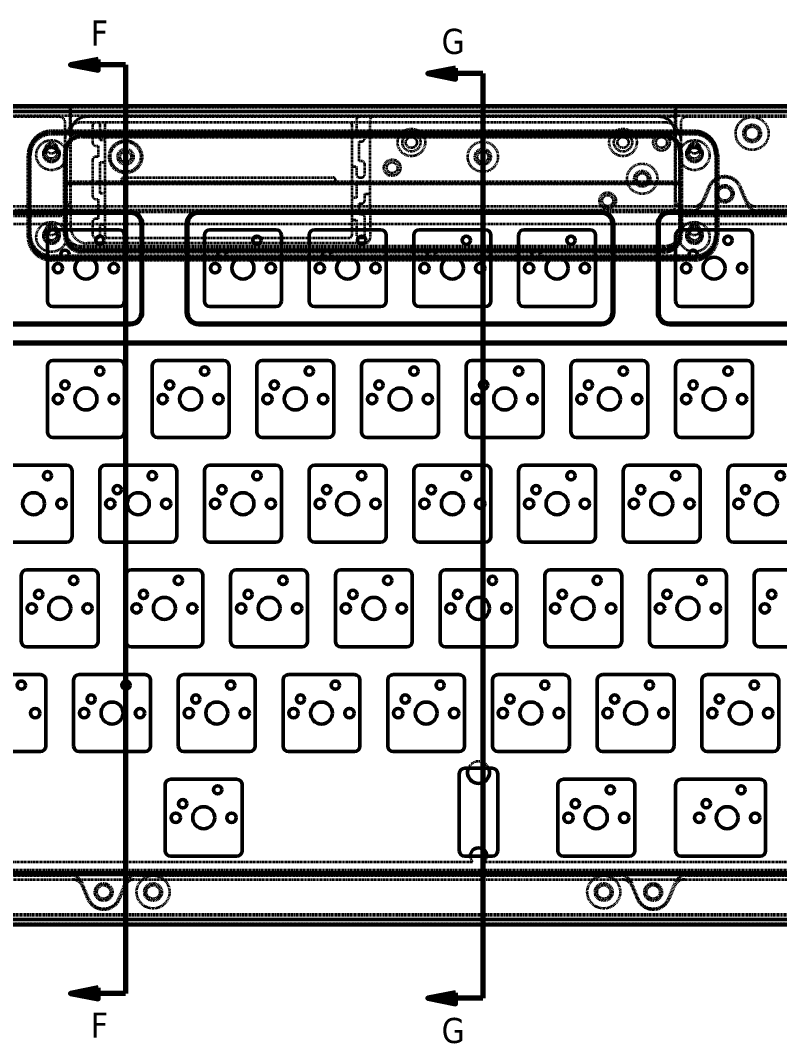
# Model space of a CAD drawing. Header units: millimetres. Extents: x -18 to 861, y -85 to 544.
# Drawn here: x 154 to 292.1, y 43.6 to 229.8 of the extents above; entities that cross this region are included whole.
import ezdxf

# ---------------------------------------------------------------- set-up
doc = ezdxf.new("R2010")
doc.units = ezdxf.units.MM
doc.linetypes.add('DASHED', pattern=[0.2067, 0.1654, -0.0413])
for name, color, linetype, lineweight in [('Hidden (ANSI)', 7, 'DASHED', 35), ('Section Line (ANSI)', 7, 'Continuous', 70), ('Visible (ANSI)', 7, 'Continuous', 50)]:
    doc.layers.add(name, color=color, linetype=linetype, lineweight=lineweight)
doc.styles.add('Label Text (ANSI)', font='tahoma.ttf')

# ---------------------------------------------------------------- blocks, each defined once
blk = doc.blocks.new('2dTransSection1')
at = {"layer": 'Section Line (ANSI)', "linetype": 'Continuous'}
for p, q in [((168.12, 222.71), (163.12, 221.71)), ((168.12, 221.71), (163.12, 221.71)), ((163.12, 221.71), (168.12, 220.71)), ((168.12, 220.71), (168.12, 222.71)), ((173.12, 221.71), (168.12, 221.71)), ((173.12, 221.71), (173.12, 52.72)), ((173.12, 221.71), (173.12, 211.47)), ((173.12, 62.97), (173.12, 52.72)), ((168.12, 53.72), (163.12, 52.72)), ((168.12, 52.72), (163.12, 52.72)), ((163.12, 52.72), (168.12, 51.72)), ((168.12, 51.72), (168.12, 53.72)), ((173.12, 52.72), (168.12, 52.72))]:
    blk.add_line(p, q, dxfattribs=at)
at = {"layer": 'Section Line (ANSI)', "linetype": 'Continuous', "flags": 128}
for points in [[(168.12, 222.71), (163.12, 221.71), (168.12, 220.71), (168.12, 222.71)], [(168.12, 53.72), (163.12, 52.72), (168.12, 51.72), (168.12, 53.72)]]:
    blk.add_lwpolyline(points, dxfattribs=at)
at = {"layer": 'Section Line (ANSI)'}
for points in [[(168.12, 222.71), (163.12, 221.71), (168.12, 220.71), (168.12, 222.71)], [(168.12, 53.72), (163.12, 52.72), (168.12, 51.72), (168.12, 53.72)]]:
    blk.add_solid(points, dxfattribs=at)
at = {"layer": 'Section Line (ANSI)', "char_height": 4.57, "attachment_point": 7, "style": 'Label Text (ANSI)'}
for insert in [(166.8, 225.21), (166.8, 44.65)]:
    blk.add_mtext('F', dxfattribs=dict(at, insert=insert))
blk = doc.blocks.new('2dTransSection2')
at = {"layer": 'Section Line (ANSI)', "linetype": 'Continuous'}
for p, q in [((233.12, 221.11), (228.12, 220.11)), ((233.12, 220.11), (228.12, 220.11)), ((228.12, 220.11), (233.12, 219.11)), ((233.12, 219.11), (233.12, 221.11)), ((238.12, 220.11), (233.12, 220.11)), ((238.12, 220.11), (238.12, 51.84)), ((238.12, 220.11), (238.12, 209.94)), ((238.12, 62), (238.12, 51.84)), ((233.12, 52.84), (228.12, 51.84)), ((233.12, 50.84), (233.12, 52.84)), ((233.12, 51.84), (228.12, 51.84)), ((228.12, 51.84), (233.12, 50.84)), ((238.12, 51.84), (233.12, 51.84))]:
    blk.add_line(p, q, dxfattribs=at)
at = {"layer": 'Section Line (ANSI)', "linetype": 'Continuous', "flags": 128}
for points in [[(233.12, 221.11), (228.12, 220.11), (233.12, 219.11), (233.12, 221.11)], [(233.12, 52.84), (228.12, 51.84), (233.12, 50.84), (233.12, 52.84)]]:
    blk.add_lwpolyline(points, dxfattribs=at)
at = {"layer": 'Section Line (ANSI)'}
for points in [[(233.12, 221.11), (228.12, 220.11), (233.12, 219.11), (233.12, 221.11)], [(233.12, 52.84), (228.12, 51.84), (233.12, 50.84), (233.12, 52.84)]]:
    blk.add_solid(points, dxfattribs=at)
at = {"layer": 'Section Line (ANSI)', "char_height": 4.57, "attachment_point": 7, "style": 'Label Text (ANSI)'}
for insert in [(230.62, 223.61), (230.62, 43.6)]:
    blk.add_mtext('G', dxfattribs=dict(at, insert=insert))

msp = doc.modelspace()

# ---------------------------------------------------------------- linework, layer by layer
at = {"layer": 'Hidden (ANSI)'}
for p, q in [((163.019, 214.031), (163.019, 214.231)), ((163.119, 214.231), (163.119, 214.031)), ((273.119, 214.031), (273.119, 214.231)), ((273.219, 214.231), (273.219, 214.031)), ((372.681, 214.033), (59.119, 214.033)), ((372.681, 214.031), (59.119, 214.031)), ((59.119, 214.031), (163.019, 214.031)), ((372.681, 212.431), (59.119, 212.431)), ((163.019, 210.374), (163.019, 214.031)), ((163.119, 214.031), (273.119, 214.031)), ((163.119, 214.031), (163.119, 209.231)), ((270.119, 212.331), (166.119, 212.331)), ((273.119, 209.231), (273.119, 214.031)), ((273.219, 214.031), (273.219, 210.374)), ((273.219, 214.031), (372.681, 214.031)), ((161.119, 212.231), (59.119, 212.231)), ((162.119, 195.231), (162.119, 211.231)), ((167.619, 211.231), (165.119, 211.231)), ((270.119, 212.231), (166.119, 212.231)), ((167.119, 210.731), (167.119, 207.481)), ((168.019, 211.231), (167.619, 211.231)), ((169.819, 211.231), (168.019, 211.231)), ((168.519, 207.981), (168.519, 210.731)), ((169.319, 210.731), (169.319, 190.731)), ((213.819, 211.231), (169.819, 211.231)), ((271.119, 211.231), (213.819, 211.231)), ((214.319, 190.731), (214.319, 210.731)), ((215.119, 211.731), (215.119, 208.781)), ((217.619, 194.981), (217.619, 211.731)), ((273.119, 212.231), (270.119, 212.231)), ((274.119, 211.231), (274.119, 195.231)), ((372.681, 212.231), (275.119, 212.231)), ((276.619, 209.709), (159.619, 209.709)), ((276.619, 209.586), (159.619, 209.586)), ((159.619, 209.542), (276.619, 209.542)), ((159.619, 209.411), (276.619, 209.411)), ((276.619, 209.368), (159.619, 209.368)), ((159.619, 209.269), (276.619, 209.269)), ((276.619, 209.046), (159.619, 209.046)), ((163.019, 209.231), (163.019, 196.931)), ((163.119, 209.231), (163.119, 195.981)), ((165.119, 209.094), (271.119, 209.094)), ((271.119, 208.918), (165.119, 208.918)), ((165.119, 208.816), (271.119, 208.816)), ((165.119, 208.744), (271.119, 208.744)), ((271.119, 208.642), (165.119, 208.642)), ((215.119, 208.781), (214.319, 208.781)), ((216.619, 208.981), (217.619, 208.981)), ((216.619, 208.281), (216.619, 208.981)), ((273.119, 195.981), (273.119, 209.231)), ((273.219, 196.931), (273.219, 209.231)), ((165.119, 208.518), (271.119, 208.518)), ((167.619, 206.981), (168.119, 206.981)), ((168.119, 206.981), (168.119, 204.981)), ((169.319, 207.981), (168.519, 207.981)), ((215.619, 207.781), (216.119, 207.781)), ((215.619, 204.181), (215.619, 207.781)), ((155.319, 190.386), (155.319, 205.274)), ((155.519, 205.64), (155.519, 190.752)), ((155.619, 205.615), (155.619, 190.727)), ((155.819, 190.752), (155.819, 205.64)), ((158.169, 205.64), (158.169, 205.433)), ((158.612, 206.566), (158.612, 205.64)), ((160.625, 206.566), (160.625, 205.64)), ((161.069, 205.64), (161.069, 205.433)), ((161.919, 190.752), (161.919, 205.64)), ((162.219, 206.04), (162.219, 200.184)), ((162.419, 200.406), (162.419, 206.064)), ((168.119, 204.981), (167.619, 204.981)), ((273.819, 206.064), (273.819, 200.406)), ((274.019, 200.184), (274.019, 206.04)), ((274.319, 205.64), (274.319, 190.752)), ((275.169, 205.64), (275.169, 205.433)), ((275.612, 206.566), (275.612, 205.64)), ((277.625, 206.566), (277.625, 205.64)), ((278.069, 205.64), (278.069, 205.433)), ((280.419, 205.64), (280.419, 190.752)), ((280.619, 190.727), (280.619, 205.615)), ((280.719, 190.752), (280.719, 205.64)), ((280.919, 205.274), (280.919, 190.386)), ((167.119, 204.481), (167.119, 197.781)), ((168.519, 203.981), (169.319, 203.981)), ((168.519, 198.281), (168.519, 203.981)), ((214.319, 203.181), (215.119, 203.181)), ((215.119, 203.181), (215.119, 201.731)), ((216.119, 204.181), (215.619, 204.181)), ((216.619, 201.731), (216.619, 203.681)), ((172.819, 201.231), (210.819, 201.231)), ((215.619, 201.231), (216.119, 201.231)), ((162.419, 200.406), (162.219, 200.184)), ((162.219, 200.028), (162.219, 200.184)), ((162.219, 200.184), (274.019, 200.184)), ((162.419, 200.052), (162.219, 200.028)), ((162.219, 200.028), (162.219, 190.995)), ((273.819, 200.406), (162.419, 200.406)), ((162.419, 191.02), (162.419, 200.052)), ((162.419, 200.052), (273.819, 200.052)), ((210.819, 200.231), (172.819, 200.231)), ((215.119, 199.731), (215.119, 197.481)), ((217.619, 200.231), (215.619, 200.231)), ((273.819, 200.406), (274.019, 200.184)), ((274.019, 200.028), (273.819, 200.052)), ((273.819, 200.052), (273.819, 191.02)), ((274.019, 200.184), (274.019, 200.028)), ((274.019, 190.995), (274.019, 200.028)), ((279.347, 199.379), (278.14, 196.466)), ((279.162, 199.456), (278.214, 197.166)), ((286.097, 196.466), (284.89, 199.379)), ((286.024, 197.166), (285.075, 199.456)), ((169.319, 198.281), (168.519, 198.281)), ((215.119, 197.481), (214.319, 197.481)), ((216.619, 198.231), (217.619, 198.231)), ((216.619, 196.981), (216.619, 198.231)), ((370.381, 195.931), (61.419, 195.931)), ((163.119, 195.981), (163.119, 192.231)), ((167.619, 197.281), (168.119, 197.281)), ((168.119, 197.281), (168.119, 193.681)), ((215.619, 196.481), (216.119, 196.481)), ((215.619, 194.481), (215.619, 196.481)), ((64.119, 194.231), (161.119, 194.231)), ((276.293, 195.231), (152.945, 195.231)), ((162.119, 191.731), (162.119, 195.231)), ((164.119, 194.981), (272.119, 194.981)), ((168.119, 193.681), (167.619, 193.681)), ((216.119, 194.481), (215.619, 194.481)), ((216.619, 190.731), (216.619, 193.981)), ((217.619, 194.981), (217.619, 190.231)), ((274.119, 195.231), (274.119, 191.731)), ((275.119, 194.231), (367.681, 194.231)), ((356.855, 195.231), (287.945, 195.231)), ((367.181, 192.731), (64.619, 192.731)), ((167.119, 193.181), (167.119, 190.731)), ((168.519, 190.731), (168.519, 192.681)), ((168.519, 192.681), (169.319, 192.681)), ((214.319, 193.481), (215.119, 193.481)), ((215.119, 193.481), (215.119, 190.731)), ((155.519, 190.41), (155.519, 190.752)), ((155.619, 190.727), (155.619, 190.41)), ((155.819, 190.752), (155.819, 190.386)), ((158.169, 190.752), (158.169, 190.544)), ((158.612, 191.678), (158.612, 190.752)), ((160.625, 191.678), (160.625, 190.752)), ((161.069, 190.752), (161.069, 190.544)), ((162.119, 190.776), (162.119, 191.731)), ((162.219, 190.752), (162.219, 190.995)), ((167.619, 190.231), (168.019, 190.231)), ((169.819, 190.231), (213.819, 190.231)), ((215.619, 190.231), (216.119, 190.231)), ((274.019, 190.752), (274.019, 190.995)), ((274.119, 190.776), (274.119, 191.731)), ((275.169, 190.752), (275.169, 190.544)), ((275.612, 191.678), (275.612, 190.752)), ((277.625, 191.678), (277.625, 190.752)), ((278.069, 190.752), (278.069, 190.544)), ((280.419, 190.386), (280.419, 190.752)), ((280.619, 190.41), (280.619, 190.727)), ((280.719, 190.41), (280.719, 190.752)), ((271.119, 188.731), (165.119, 188.731)), ((271.119, 188.34), (165.119, 188.34)), ((165.119, 188.117), (271.119, 188.117)), ((167.929, 189.231), (166.119, 189.231)), ((196.504, 189.231), (168.938, 189.231)), ((215.554, 189.231), (197.513, 189.231)), ((216.619, 189.231), (216.563, 189.231)), ((276.619, 186.98), (159.619, 186.98)), ((159.619, 186.757), (276.619, 186.757)), ((159.619, 186.682), (276.619, 186.682)), ((159.619, 186.614), (276.619, 186.614)), ((276.619, 186.44), (159.619, 186.44)), ((159.619, 186.341), (276.619, 186.341)), ((271.119, 187.873), (165.119, 187.873)), ((165.119, 187.798), (271.119, 187.798)), ((271.119, 187.575), (165.119, 187.575)), ((276.619, 186.118), (159.619, 186.118)), ((138.4, 76.669), (236.25, 76.669)), ((238.412, 76.669), (367.181, 76.669)), ((367.681, 75.169), (64.119, 75.169)), ((61.419, 73.469), (370.381, 73.469)), ((74.945, 74.169), (163.293, 74.169)), ((165.14, 72.934), (166.347, 70.021)), ((171.89, 70.021), (173.097, 72.934)), ((174.945, 74.169), (263.293, 74.169)), ((265.14, 72.934), (266.347, 70.021)), ((271.89, 70.021), (273.097, 72.934)), ((274.945, 74.169), (356.855, 74.169)), ((165.214, 72.234), (166.162, 69.944)), ((172.075, 69.944), (173.024, 72.234)), ((265.214, 72.234), (266.162, 69.944)), ((272.075, 69.944), (273.024, 72.234)), ((59.119, 67.169), (372.681, 67.169)), ((59.119, 66.969), (372.681, 66.969)), ((59.119, 65.369), (372.681, 65.369)), ((372.681, 65.369), (59.119, 65.369)), ((59.119, 65.367), (372.681, 65.367))]:
    msp.add_line(p, q, dxfattribs=at)
for centre, radius in [((287.119, 209.231), 3), ((287.119, 209.231), 1.6), ((287.119, 209.231), 1.23), ((225.119, 207.581), 2.5), ((225.119, 207.581), 1.65), ((225.119, 207.581), 1.006), ((263.619, 207.581), 2.5), ((263.619, 207.581), 1.65), ((263.619, 207.581), 1.006), ((270.619, 207.581), 1.5), ((270.619, 207.581), 1), ((173.119, 204.981), 3), ((173.119, 204.981), 2.75), ((238.119, 204.981), 2.75), ((173.119, 204.981), 1.45), ((173.119, 204.981), 1.006), ((238.119, 204.981), 1.45), ((238.119, 204.981), 1.006), ((221.619, 202.981), 1.5), ((221.619, 202.981), 1), ((267.119, 200.981), 2.75), ((267.119, 200.981), 1.45), ((267.119, 200.981), 1.006), ((282.119, 198.231), 1.6), ((282.119, 198.231), 1.23), ((260.819, 196.981), 1.5), ((260.819, 196.981), 1), ((169.119, 71.169), 1.6), ((178.119, 71.169), 3), ((178.119, 71.169), 1.6), ((260.119, 71.169), 3), ((260.119, 71.169), 1.6), ((269.119, 71.169), 1.6), ((169.119, 71.169), 1.23), ((178.119, 71.169), 1.23), ((260.119, 71.169), 1.23), ((269.119, 71.169), 1.23)]:
    msp.add_circle(centre, radius, dxfattribs=at)
for centre, radius, start, end in [((166.119, 209.231), 3.1, 90, 180), ((270.119, 209.231), 3.1, 0, 90), ((161.119, 211.231), 1, 0, 90), ((165.119, 208.231), 3, 90, 134.427), ((166.119, 209.231), 3, 90, 180), ((167.619, 210.731), 0.5, 90, 180), ((168.019, 210.731), 0.5, 0, 90), ((169.819, 210.731), 0.5, 90, 180), ((213.819, 210.731), 0.5, 0, 90), ((215.619, 211.731), 0.5, 90, 180), ((218.119, 211.731), 0.5, 90, 180), ((270.119, 209.231), 3, 0, 90), ((271.119, 208.231), 3, 45.573, 90), ((275.119, 211.231), 1, 90, 180), ((165.119, 208.231), 3, 134.427, 180), ((271.119, 208.231), 3, 0, 45.573), ((167.619, 207.481), 0.5, 180, 270), ((216.119, 208.281), 0.5, 270, 0), ((167.619, 204.481), 0.5, 90, 180), ((216.119, 203.681), 0.5, 0, 90), ((172.819, 200.731), 0.5, 90, 270), ((210.819, 200.731), 0.5, 270, 90), ((215.619, 201.731), 0.5, 180, 270), ((216.119, 201.731), 0.5, 270, 0), ((282.119, 198.231), 3.2, 22.5, 157.5), ((282.119, 198.231), 3, 22.5, 157.5), ((215.619, 199.731), 0.5, 90, 180), ((167.619, 197.781), 0.5, 180, 270), ((162.019, 196.931), 1, 270, 0), ((164.119, 195.981), 1, 180, 270), ((216.119, 196.981), 0.5, 270, 0), ((272.119, 195.981), 1, 270, 0), ((274.219, 196.931), 1, 180, 270), ((276.293, 197.231), 2, 270, 337.5), ((276.366, 197.931), 2, 270, 337.5), ((287.872, 197.931), 2, 202.5, 270), ((287.945, 197.231), 2, 202.5, 270), ((161.119, 195.231), 1, 270, 0), ((167.619, 193.181), 0.5, 90, 180), ((216.119, 193.981), 0.5, 0, 90), ((275.119, 195.231), 1, 180, 270), ((166.119, 192.231), 3, 180, 270), ((165.119, 191.731), 3, 180, 270), ((167.619, 190.731), 0.5, 180, 270), ((168.019, 190.731), 0.5, 270, 0), ((169.819, 190.731), 0.5, 180, 270), ((213.819, 190.731), 0.5, 270, 0), ((215.619, 190.731), 0.5, 180, 270), ((216.119, 190.731), 0.5, 270, 0), ((216.619, 190.231), 1, 270, 0), ((271.119, 191.731), 3, 270, 0), ((237.331, 92.949), 2, 21.86988, 158.13012), ((237.331, 77.709), 1.5, 180.57297, 223.89455), ((237.331, 77.709), 1.5, 316.10545, 359.42703), ((163.293, 72.169), 2, 22.5, 90), ((163.366, 71.469), 2, 22.5, 90), ((174.872, 71.469), 2, 90, 157.5), ((174.945, 72.169), 2, 90, 157.5), ((263.293, 72.169), 2, 22.5, 90), ((263.366, 71.469), 2, 22.5, 90), ((274.872, 71.469), 2, 90, 157.5), ((274.945, 72.169), 2, 90, 157.5), ((169.119, 71.169), 3.2, 202.5, 337.5), ((169.119, 71.169), 3, 202.5, 337.5), ((269.119, 71.169), 3.2, 202.5, 337.5), ((269.119, 71.169), 3, 202.5, 337.5)]:
    msp.add_arc(centre, radius, start, end, dxfattribs=at)
for centre, major_axis, start_param, end_param in [((159.619, 205.274), (-4.3, 0), 4.712389, 6.2831853), ((159.619, 205.64), (-4.1, 0), 4.712389, 6.2831853), ((159.619, 205.299), (-4.1, 0), 4.712389, 6.2831853), ((159.619, 205.615), (-4, 0), 4.712389, 6.2831853), ((159.619, 205.299), (-4, 0), 4.712389, 6.2831853), ((159.619, 205.64), (-3.8, 0), 4.712389, 6.2831853), ((159.619, 205.274), (-3.8, 0), 4.712389, 6.2831853), ((165.119, 205.64), (-3.2, 0), 4.712389, 6.2831853), ((165.119, 206.071), (0, 3.023), 0, 1.5707963), ((165.119, 205.664), (-3, 0), 4.712389, 6.2831853), ((165.119, 206.04), (-2.9, 0), 4.712389, 6.2831853), ((165.119, 206.064), (-2.7, 0), 4.712389, 6.2831853), ((271.119, 206.071), (0, -3.023), 1.5707963, 3.1415927), ((271.119, 206.04), (2.9, 0), 0, 1.5707963), ((271.119, 205.64), (3.2, 0), 0, 1.5707963), ((271.119, 206.064), (2.7, 0), 0, 1.5707963), ((271.119, 205.664), (3, 0), 0, 1.5707963), ((276.619, 205.64), (4.1, 0), 0, 1.5707963), ((276.619, 205.615), (4, 0), 0, 1.5707963), ((276.619, 205.274), (4.3, 0), 0, 1.5707963), ((276.619, 205.64), (3.8, 0), 0, 1.5707963), ((276.619, 205.299), (4.1, 0), 0, 1.5707963), ((276.619, 205.299), (4, 0), 0, 1.5707963), ((276.619, 205.274), (3.8, 0), 0, 1.5707963), ((165.119, 205.64), (-2.9, 0), 4.712389, 6.2831853), ((271.119, 205.64), (2.9, 0), 0, 1.5707963), ((159.619, 190.386), (-4.3, 0), 0, 1.5707963), ((159.619, 190.752), (-4.1, 0), 0, 1.5707963), ((159.619, 190.41), (-4.1, 0), 0, 1.5707963), ((159.619, 190.727), (-4, 0), 0, 1.5707963), ((159.619, 190.41), (-4, 0), 0, 1.5707963), ((159.619, 190.752), (-3.8, 0), 0, 1.5707963), ((159.619, 190.386), (-3.8, 0), 0, 1.5707963), ((165.119, 190.752), (-3.2, 0), 0, 1.5707963), ((165.119, 190.776), (-3, 0), 0, 1.5707963), ((165.119, 190.995), (-2.9, 0), 0, 1.5707963), ((165.119, 190.752), (-2.9, 0), 0, 1.5707963), ((165.119, 191.02), (-2.7, 0), 0, 1.5707963), ((271.119, 191.02), (2.7, 0), 4.712389, 6.2831853), ((271.119, 190.995), (2.9, 0), 4.712389, 6.2831853), ((271.119, 190.776), (3, 0), 4.712389, 6.2831853), ((271.119, 190.752), (3.2, 0), 4.712389, 6.2831853), ((271.119, 190.752), (2.9, 0), 4.712389, 6.2831853), ((276.619, 190.752), (4.1, 0), 4.712389, 6.2831853), ((276.619, 190.752), (3.8, 0), 4.712389, 6.2831853), ((276.619, 190.727), (4, 0), 4.712389, 6.2831853), ((276.619, 190.41), (4.1, 0), 4.712389, 6.2831853), ((276.619, 190.41), (4, 0), 4.712389, 6.2831853), ((276.619, 190.386), (4.3, 0), 4.712389, 6.2831853), ((276.619, 190.386), (3.8, 0), 4.712389, 6.2831853)]:
    msp.add_ellipse(centre, major_axis=major_axis, ratio=0.9925462, start_param=start_param, end_param=end_param, dxfattribs=at)
for centre, major_axis in [((159.619, 205.274), (2.75, 0)), ((159.619, 205.64), (-1.45, 0)), ((159.619, 205.433), (-1.45, 0)), ((159.619, 206.566), (1.006, 0)), ((276.619, 205.274), (2.75, 0)), ((276.619, 205.64), (-1.45, 0)), ((276.619, 205.433), (-1.45, 0)), ((276.619, 206.566), (1.006, 0)), ((159.619, 205.64), (-1.006, 0)), ((276.619, 205.64), (-1.006, 0)), ((159.619, 190.386), (2.75, 0)), ((159.619, 190.752), (-1.45, 0)), ((159.619, 190.544), (-1.45, 0)), ((159.619, 191.678), (1.006, 0)), ((276.619, 190.386), (2.75, 0)), ((276.619, 190.752), (-1.45, 0)), ((276.619, 190.544), (-1.45, 0)), ((276.619, 191.678), (1.006, 0)), ((159.619, 190.752), (-1.006, 0)), ((276.619, 190.752), (-1.006, 0))]:
    msp.add_ellipse(centre, major_axis=major_axis, ratio=0.9925462, dxfattribs=at)
at = {"layer": 'Visible (ANSI)'}
for p, q in [((372.681, 214.231), (59.119, 214.231)), ((59.119, 213.231), (372.681, 213.231)), ((173.919, 195.031), (100.719, 195.031)), ((100.719, 194.731), (173.919, 194.731)), ((259.644, 195.031), (186.444, 195.031)), ((186.444, 194.731), (259.644, 194.731)), ((345.369, 195.031), (272.169, 195.031)), ((272.169, 194.731), (345.369, 194.731)), ((175.919, 192.731), (175.919, 176.681)), ((176.219, 176.681), (176.219, 192.731)), ((184.144, 192.731), (184.144, 176.681)), ((184.444, 176.681), (184.444, 192.731)), ((261.644, 192.731), (261.644, 176.681)), ((261.944, 176.681), (261.944, 192.731)), ((269.869, 192.731), (269.869, 176.681)), ((270.169, 176.681), (270.169, 192.731)), ((158.894, 178.706), (158.894, 190.706)), ((159.894, 191.706), (171.894, 191.706)), ((172.894, 190.706), (172.894, 178.706)), ((187.469, 178.706), (187.469, 190.706)), ((188.469, 191.706), (200.469, 191.706)), ((201.469, 190.706), (201.469, 178.706)), ((206.519, 178.706), (206.519, 190.706)), ((207.519, 191.706), (219.519, 191.706)), ((220.519, 190.706), (220.519, 178.706)), ((225.569, 178.706), (225.569, 190.706)), ((226.569, 191.706), (238.569, 191.706)), ((239.569, 190.706), (239.569, 178.706)), ((244.619, 178.706), (244.619, 190.706)), ((245.619, 191.706), (257.619, 191.706)), ((258.619, 190.706), (258.619, 178.706)), ((273.194, 178.706), (273.194, 190.706)), ((274.194, 191.706), (286.194, 191.706)), ((287.194, 190.706), (287.194, 178.706)), ((168.938, 189.231), (167.929, 189.231)), ((197.513, 189.231), (196.504, 189.231)), ((216.563, 189.231), (215.554, 189.231)), ((171.894, 177.706), (159.894, 177.706)), ((200.469, 177.706), (188.469, 177.706)), ((219.519, 177.706), (207.519, 177.706)), ((238.569, 177.706), (226.569, 177.706)), ((257.619, 177.706), (245.619, 177.706)), ((286.194, 177.706), (274.194, 177.706)), ((173.919, 174.681), (100.719, 174.681)), ((100.719, 174.381), (173.919, 174.381)), ((259.644, 174.681), (186.444, 174.681)), ((186.444, 174.381), (259.644, 174.381)), ((345.369, 174.681), (272.169, 174.681)), ((272.169, 174.381), (345.369, 174.381)), ((345.369, 171.219), (62.619, 171.219)), ((62.619, 170.919), (345.369, 170.919)), ((159.894, 167.894), (171.894, 167.894)), ((178.944, 167.894), (190.944, 167.894)), ((197.994, 167.894), (209.994, 167.894)), ((217.044, 167.894), (229.044, 167.894)), ((236.094, 167.894), (248.094, 167.894)), ((255.144, 167.894), (267.144, 167.894)), ((274.194, 167.894), (286.194, 167.894)), ((158.894, 154.894), (158.894, 166.894)), ((172.894, 166.894), (172.894, 154.894)), ((177.944, 154.894), (177.944, 166.894)), ((191.944, 166.894), (191.944, 154.894)), ((196.994, 154.894), (196.994, 166.894)), ((210.994, 166.894), (210.994, 154.894)), ((216.044, 154.894), (216.044, 166.894)), ((230.044, 166.894), (230.044, 154.894)), ((235.094, 154.894), (235.094, 166.894)), ((249.094, 166.894), (249.094, 154.894)), ((254.144, 154.894), (254.144, 166.894)), ((268.144, 166.894), (268.144, 154.894)), ((273.194, 154.894), (273.194, 166.894)), ((287.194, 166.894), (287.194, 154.894)), ((171.894, 153.894), (159.894, 153.894)), ((190.944, 153.894), (178.944, 153.894)), ((209.994, 153.894), (197.994, 153.894)), ((229.044, 153.894), (217.044, 153.894)), ((248.094, 153.894), (236.094, 153.894)), ((267.144, 153.894), (255.144, 153.894)), ((286.194, 153.894), (274.194, 153.894)), ((150.369, 148.844), (162.369, 148.844)), ((163.369, 147.844), (163.369, 135.844)), ((168.419, 135.844), (168.419, 147.844)), ((169.419, 148.844), (181.419, 148.844)), ((182.419, 147.844), (182.419, 135.844)), ((187.469, 135.844), (187.469, 147.844)), ((188.469, 148.844), (200.469, 148.844)), ((201.469, 147.844), (201.469, 135.844)), ((206.519, 135.844), (206.519, 147.844)), ((207.519, 148.844), (219.519, 148.844)), ((220.519, 147.844), (220.519, 135.844)), ((225.569, 135.844), (225.569, 147.844)), ((226.569, 148.844), (238.569, 148.844)), ((239.569, 147.844), (239.569, 135.844)), ((244.619, 135.844), (244.619, 147.844)), ((245.619, 148.844), (257.619, 148.844)), ((258.619, 147.844), (258.619, 135.844)), ((263.669, 135.844), (263.669, 147.844)), ((264.669, 148.844), (276.669, 148.844)), ((277.669, 147.844), (277.669, 135.844)), ((282.719, 135.844), (282.719, 147.844)), ((283.719, 148.844), (295.719, 148.844)), ((162.369, 134.844), (150.369, 134.844)), ((181.419, 134.844), (169.419, 134.844)), ((200.469, 134.844), (188.469, 134.844)), ((219.519, 134.844), (207.519, 134.844)), ((238.569, 134.844), (226.569, 134.844)), ((257.619, 134.844), (245.619, 134.844)), ((276.669, 134.844), (264.669, 134.844)), ((295.719, 134.844), (283.719, 134.844)), ((154.131, 116.794), (154.131, 128.794)), ((155.131, 129.794), (167.131, 129.794)), ((168.131, 128.794), (168.131, 116.794)), ((173.181, 116.794), (173.181, 128.794)), ((174.181, 129.794), (186.181, 129.794)), ((187.181, 128.794), (187.181, 116.794)), ((192.231, 116.794), (192.231, 128.794)), ((193.231, 129.794), (205.231, 129.794)), ((206.231, 128.794), (206.231, 116.794)), ((211.281, 116.794), (211.281, 128.794)), ((212.281, 129.794), (224.281, 129.794)), ((225.281, 128.794), (225.281, 116.794)), ((230.331, 116.794), (230.331, 128.794)), ((231.331, 129.794), (243.331, 129.794)), ((244.331, 128.794), (244.331, 116.794)), ((249.381, 116.794), (249.381, 128.794)), ((250.381, 129.794), (262.381, 129.794)), ((263.381, 128.794), (263.381, 116.794)), ((268.431, 116.794), (268.431, 128.794)), ((269.431, 129.794), (281.431, 129.794)), ((282.431, 128.794), (282.431, 116.794)), ((287.481, 116.794), (287.481, 128.794)), ((288.481, 129.794), (300.481, 129.794)), ((167.131, 115.794), (155.131, 115.794)), ((186.181, 115.794), (174.181, 115.794)), ((205.231, 115.794), (193.231, 115.794)), ((224.281, 115.794), (212.281, 115.794)), ((243.331, 115.794), (231.331, 115.794)), ((262.381, 115.794), (250.381, 115.794)), ((281.431, 115.794), (269.431, 115.794)), ((300.481, 115.794), (288.481, 115.794)), ((145.606, 110.744), (157.606, 110.744)), ((164.656, 110.744), (176.656, 110.744)), ((183.706, 110.744), (195.706, 110.744)), ((202.756, 110.744), (214.756, 110.744)), ((221.806, 110.744), (233.806, 110.744)), ((240.856, 110.744), (252.856, 110.744)), ((259.906, 110.744), (271.906, 110.744)), ((278.956, 110.744), (290.956, 110.744)), ((158.606, 109.744), (158.606, 97.744)), ((163.656, 97.744), (163.656, 109.744)), ((177.656, 109.744), (177.656, 97.744)), ((182.706, 97.744), (182.706, 109.744)), ((196.706, 109.744), (196.706, 97.744)), ((201.756, 97.744), (201.756, 109.744)), ((215.756, 109.744), (215.756, 97.744)), ((220.806, 97.744), (220.806, 109.744)), ((234.806, 109.744), (234.806, 97.744)), ((239.856, 97.744), (239.856, 109.744)), ((253.856, 109.744), (253.856, 97.744)), ((258.906, 97.744), (258.906, 109.744)), ((272.906, 109.744), (272.906, 97.744)), ((277.956, 97.744), (277.956, 109.744)), ((291.956, 109.744), (291.956, 97.744)), ((157.606, 96.744), (145.606, 96.744)), ((176.656, 96.744), (164.656, 96.744)), ((195.706, 96.744), (183.706, 96.744)), ((214.756, 96.744), (202.756, 96.744)), ((233.806, 96.744), (221.806, 96.744)), ((252.856, 96.744), (240.856, 96.744)), ((271.906, 96.744), (259.906, 96.744)), ((290.956, 96.744), (278.956, 96.744)), ((234.829, 93.694), (239.829, 93.694)), ((181.325, 91.694), (193.325, 91.694)), ((233.829, 78.694), (233.829, 92.694)), ((240.829, 92.694), (240.829, 78.694)), ((252.763, 91.694), (264.763, 91.694)), ((274.194, 91.694), (288.575, 91.694)), ((180.325, 78.694), (180.325, 90.694)), ((194.325, 90.694), (194.325, 78.694)), ((251.763, 78.694), (251.763, 90.694)), ((265.763, 90.694), (265.763, 78.694)), ((273.194, 78.694), (273.194, 90.694)), ((289.575, 90.694), (289.575, 78.694)), ((193.325, 77.694), (181.325, 77.694)), ((239.829, 77.694), (234.829, 77.694)), ((264.763, 77.694), (252.763, 77.694)), ((288.575, 77.694), (274.194, 77.694)), ((369.181, 74.669), (62.619, 74.669)), ((62.619, 74.369), (369.181, 74.369)), ((372.681, 66.169), (59.119, 66.169)), ((59.119, 65.169), (372.681, 65.169))]:
    msp.add_line(p, q, dxfattribs=at)
for centre, radius in [((168.434, 189.786), 0.75), ((197.009, 189.786), 0.75), ((216.059, 189.786), 0.75), ((235.109, 189.786), 0.75), ((254.159, 189.786), 0.75), ((282.734, 189.786), 0.75), ((162.084, 187.246), 0.75), ((165.894, 184.706), 2), ((190.659, 187.246), 0.75), ((194.469, 184.706), 2), ((209.709, 187.246), 0.75), ((213.519, 184.706), 2), ((228.759, 187.246), 0.75), ((232.569, 184.706), 2), ((247.809, 187.246), 0.75), ((251.619, 184.706), 2), ((276.384, 187.246), 0.75), ((280.194, 184.706), 2), ((160.814, 184.706), 0.85), ((170.974, 184.706), 0.85), ((189.389, 184.706), 0.85), ((199.549, 184.706), 0.85), ((208.439, 184.706), 0.85), ((218.599, 184.706), 0.85), ((227.489, 184.706), 0.85), ((237.649, 184.706), 0.85), ((246.539, 184.706), 0.85), ((256.699, 184.706), 0.85), ((275.114, 184.706), 0.85), ((285.274, 184.706), 0.85), ((168.434, 165.974), 0.75), ((187.484, 165.974), 0.75), ((206.534, 165.974), 0.75), ((225.584, 165.974), 0.75), ((244.634, 165.974), 0.75), ((263.684, 165.974), 0.75), ((282.734, 165.974), 0.75), ((162.084, 163.434), 0.75), ((181.134, 163.434), 0.75), ((200.184, 163.434), 0.75), ((219.234, 163.434), 0.75), ((238.284, 163.434), 0.75), ((257.334, 163.434), 0.75), ((276.384, 163.434), 0.75), ((165.894, 160.894), 2), ((184.944, 160.894), 2), ((203.994, 160.894), 2), ((223.044, 160.894), 2), ((242.094, 160.894), 2), ((261.144, 160.894), 2), ((280.194, 160.894), 2), ((160.814, 160.894), 0.85), ((170.974, 160.894), 0.85), ((179.864, 160.894), 0.85), ((190.024, 160.894), 0.85), ((198.914, 160.894), 0.85), ((209.074, 160.894), 0.85), ((217.964, 160.894), 0.85), ((228.124, 160.894), 0.85), ((237.014, 160.894), 0.85), ((247.174, 160.894), 0.85), ((256.064, 160.894), 0.85), ((266.224, 160.894), 0.85), ((275.114, 160.894), 0.85), ((285.274, 160.894), 0.85), ((158.909, 146.924), 0.75), ((177.959, 146.924), 0.75), ((197.009, 146.924), 0.75), ((216.059, 146.924), 0.75), ((235.109, 146.924), 0.75), ((254.159, 146.924), 0.75), ((273.209, 146.924), 0.75), ((292.259, 146.924), 0.75), ((156.369, 141.844), 2), ((171.609, 144.384), 0.75), ((175.419, 141.844), 2), ((190.659, 144.384), 0.75), ((194.469, 141.844), 2), ((209.709, 144.384), 0.75), ((213.519, 141.844), 2), ((228.759, 144.384), 0.75), ((232.569, 141.844), 2), ((247.809, 144.384), 0.75), ((251.619, 141.844), 2), ((266.859, 144.384), 0.75), ((270.669, 141.844), 2), ((285.909, 144.384), 0.75), ((289.719, 141.844), 2), ((161.449, 141.844), 0.85), ((170.339, 141.844), 0.85), ((180.499, 141.844), 0.85), ((189.389, 141.844), 0.85), ((199.549, 141.844), 0.85), ((208.439, 141.844), 0.85), ((218.599, 141.844), 0.85), ((227.489, 141.844), 0.85), ((237.649, 141.844), 0.85), ((246.539, 141.844), 0.85), ((256.699, 141.844), 0.85), ((265.589, 141.844), 0.85), ((275.749, 141.844), 0.85), ((284.639, 141.844), 0.85), ((163.671, 127.874), 0.75), ((182.721, 127.874), 0.75), ((201.771, 127.874), 0.75), ((220.821, 127.874), 0.75), ((239.871, 127.874), 0.75), ((258.921, 127.874), 0.75), ((277.971, 127.874), 0.75), ((157.321, 125.334), 0.75), ((161.131, 122.794), 2), ((176.371, 125.334), 0.75), ((180.181, 122.794), 2), ((195.421, 125.334), 0.75), ((199.231, 122.794), 2), ((214.471, 125.334), 0.75), ((218.281, 122.794), 2), ((233.521, 125.334), 0.75), ((237.331, 122.794), 2), ((252.571, 125.334), 0.75), ((256.381, 122.794), 2), ((271.621, 125.334), 0.75), ((275.431, 122.794), 2), ((290.671, 125.334), 0.75), ((156.051, 122.794), 0.85), ((166.211, 122.794), 0.85), ((175.101, 122.794), 0.85), ((185.261, 122.794), 0.85), ((194.151, 122.794), 0.85), ((204.311, 122.794), 0.85), ((213.201, 122.794), 0.85), ((223.361, 122.794), 0.85), ((232.251, 122.794), 0.85), ((242.411, 122.794), 0.85), ((251.301, 122.794), 0.85), ((261.461, 122.794), 0.85), ((270.351, 122.794), 0.85), ((280.511, 122.794), 0.85), ((289.401, 122.794), 0.85), ((154.146, 108.824), 0.75), ((173.196, 108.824), 0.75), ((192.246, 108.824), 0.75), ((211.296, 108.824), 0.75), ((230.346, 108.824), 0.75), ((249.396, 108.824), 0.75), ((268.446, 108.824), 0.75), ((287.496, 108.824), 0.75), ((166.846, 106.284), 0.75), ((185.896, 106.284), 0.75), ((204.946, 106.284), 0.75), ((223.996, 106.284), 0.75), ((243.046, 106.284), 0.75), ((262.096, 106.284), 0.75), ((281.146, 106.284), 0.75), ((156.686, 103.744), 0.85), ((165.576, 103.744), 0.85), ((170.656, 103.744), 2), ((175.736, 103.744), 0.85), ((184.626, 103.744), 0.85), ((189.706, 103.744), 2), ((194.786, 103.744), 0.85), ((203.676, 103.744), 0.85), ((208.756, 103.744), 2), ((213.836, 103.744), 0.85), ((222.726, 103.744), 0.85), ((227.806, 103.744), 2), ((232.886, 103.744), 0.85), ((241.776, 103.744), 0.85), ((246.856, 103.744), 2), ((251.936, 103.744), 0.85), ((260.826, 103.744), 0.85), ((265.906, 103.744), 2), ((270.986, 103.744), 0.85), ((279.876, 103.744), 0.85), ((284.956, 103.744), 2), ((290.036, 103.744), 0.85), ((189.865, 89.774), 0.75), ((261.303, 89.774), 0.75), ((285.115, 89.774), 0.75), ((183.515, 87.234), 0.75), ((254.953, 87.234), 0.75), ((278.765, 87.234), 0.75), ((187.325, 84.694), 2), ((258.763, 84.694), 2), ((282.575, 84.694), 2), ((182.245, 84.694), 0.85), ((192.405, 84.694), 0.85), ((253.683, 84.694), 0.85), ((263.843, 84.694), 0.85), ((277.495, 84.694), 0.85), ((287.655, 84.694), 0.85)]:
    msp.add_circle(centre, radius, dxfattribs=at)
for centre, radius, start, end in [((173.919, 192.731), 2.3, 0, 90), ((173.919, 192.731), 2, 0, 90), ((186.444, 192.731), 2.3, 90, 180), ((186.444, 192.731), 2, 90, 180), ((259.644, 192.731), 2.3, 0, 90), ((259.644, 192.731), 2, 0, 90), ((272.169, 192.731), 2.3, 90, 180), ((272.169, 192.731), 2, 90, 180), ((159.894, 190.706), 1, 90, 180), ((171.894, 190.706), 1, 0, 90), ((188.469, 190.706), 1, 90, 180), ((200.469, 190.706), 1, 0, 90), ((207.519, 190.706), 1, 90, 180), ((219.519, 190.706), 1, 0, 90), ((226.569, 190.706), 1, 90, 180), ((238.569, 190.706), 1, 0, 90), ((245.619, 190.706), 1, 90, 180), ((257.619, 190.706), 1, 0, 90), ((274.194, 190.706), 1, 90, 180), ((286.194, 190.706), 1, 0, 90), ((159.894, 178.706), 1, 180, 270), ((171.894, 178.706), 1, 270, 0), ((188.469, 178.706), 1, 180, 270), ((200.469, 178.706), 1, 270, 0), ((207.519, 178.706), 1, 180, 270), ((219.519, 178.706), 1, 270, 0), ((226.569, 178.706), 1, 180, 270), ((238.569, 178.706), 1, 270, 0), ((245.619, 178.706), 1, 180, 270), ((257.619, 178.706), 1, 270, 0), ((274.194, 178.706), 1, 180, 270), ((286.194, 178.706), 1, 270, 0), ((173.919, 176.681), 2.3, 270, 0), ((173.919, 176.681), 2, 270, 0), ((186.444, 176.681), 2.3, 180, 270), ((186.444, 176.681), 2, 180, 270), ((259.644, 176.681), 2.3, 270, 0), ((259.644, 176.681), 2, 270, 0), ((272.169, 176.681), 2.3, 180, 270), ((272.169, 176.681), 2, 180, 270), ((159.894, 166.894), 1, 90, 180), ((171.894, 166.894), 1, 0, 90), ((178.944, 166.894), 1, 90, 180), ((190.944, 166.894), 1, 0, 90), ((197.994, 166.894), 1, 90, 180), ((209.994, 166.894), 1, 0, 90), ((217.044, 166.894), 1, 90, 180), ((229.044, 166.894), 1, 0, 90), ((236.094, 166.894), 1, 90, 180), ((248.094, 166.894), 1, 0, 90), ((255.144, 166.894), 1, 90, 180), ((267.144, 166.894), 1, 0, 90), ((274.194, 166.894), 1, 90, 180), ((286.194, 166.894), 1, 0, 90), ((159.894, 154.894), 1, 180, 270), ((171.894, 154.894), 1, 270, 0), ((178.944, 154.894), 1, 180, 270), ((190.944, 154.894), 1, 270, 0), ((197.994, 154.894), 1, 180, 270), ((209.994, 154.894), 1, 270, 0), ((217.044, 154.894), 1, 180, 270), ((229.044, 154.894), 1, 270, 0), ((236.094, 154.894), 1, 180, 270), ((248.094, 154.894), 1, 270, 0), ((255.144, 154.894), 1, 180, 270), ((267.144, 154.894), 1, 270, 0), ((274.194, 154.894), 1, 180, 270), ((286.194, 154.894), 1, 270, 0), ((162.369, 147.844), 1, 0, 90), ((169.419, 147.844), 1, 90, 180), ((181.419, 147.844), 1, 0, 90), ((188.469, 147.844), 1, 90, 180), ((200.469, 147.844), 1, 0, 90), ((207.519, 147.844), 1, 90, 180), ((219.519, 147.844), 1, 0, 90), ((226.569, 147.844), 1, 90, 180), ((238.569, 147.844), 1, 0, 90), ((245.619, 147.844), 1, 90, 180), ((257.619, 147.844), 1, 0, 90), ((264.669, 147.844), 1, 90, 180), ((276.669, 147.844), 1, 0, 90), ((283.719, 147.844), 1, 90, 180), ((162.369, 135.844), 1, 270, 0), ((169.419, 135.844), 1, 180, 270), ((181.419, 135.844), 1, 270, 0), ((188.469, 135.844), 1, 180, 270), ((200.469, 135.844), 1, 270, 0), ((207.519, 135.844), 1, 180, 270), ((219.519, 135.844), 1, 270, 0), ((226.569, 135.844), 1, 180, 270), ((238.569, 135.844), 1, 270, 0), ((245.619, 135.844), 1, 180, 270), ((257.619, 135.844), 1, 270, 0), ((264.669, 135.844), 1, 180, 270), ((276.669, 135.844), 1, 270, 0), ((283.719, 135.844), 1, 180, 270), ((155.131, 128.794), 1, 90, 180), ((167.131, 128.794), 1, 0, 90), ((174.181, 128.794), 1, 90, 180), ((186.181, 128.794), 1, 0, 90), ((193.231, 128.794), 1, 90, 180), ((205.231, 128.794), 1, 0, 90), ((212.281, 128.794), 1, 90, 180), ((224.281, 128.794), 1, 0, 90), ((231.331, 128.794), 1, 90, 180), ((243.331, 128.794), 1, 0, 90), ((250.381, 128.794), 1, 90, 180), ((262.381, 128.794), 1, 0, 90), ((269.431, 128.794), 1, 90, 180), ((281.431, 128.794), 1, 0, 90), ((288.481, 128.794), 1, 90, 180), ((155.131, 116.794), 1, 180, 270), ((167.131, 116.794), 1, 270, 0), ((174.181, 116.794), 1, 180, 270), ((186.181, 116.794), 1, 270, 0), ((193.231, 116.794), 1, 180, 270), ((205.231, 116.794), 1, 270, 0), ((212.281, 116.794), 1, 180, 270), ((224.281, 116.794), 1, 270, 0), ((231.331, 116.794), 1, 180, 270), ((243.331, 116.794), 1, 270, 0), ((250.381, 116.794), 1, 180, 270), ((262.381, 116.794), 1, 270, 0), ((269.431, 116.794), 1, 180, 270), ((281.431, 116.794), 1, 270, 0), ((288.481, 116.794), 1, 180, 270), ((157.606, 109.744), 1, 0, 90), ((164.656, 109.744), 1, 90, 180), ((176.656, 109.744), 1, 0, 90), ((183.706, 109.744), 1, 90, 180), ((195.706, 109.744), 1, 0, 90), ((202.756, 109.744), 1, 90, 180), ((214.756, 109.744), 1, 0, 90), ((221.806, 109.744), 1, 90, 180), ((233.806, 109.744), 1, 0, 90), ((240.856, 109.744), 1, 90, 180), ((252.856, 109.744), 1, 0, 90), ((259.906, 109.744), 1, 90, 180), ((271.906, 109.744), 1, 0, 90), ((278.956, 109.744), 1, 90, 180), ((290.956, 109.744), 1, 0, 90), ((157.606, 97.744), 1, 270, 0), ((164.656, 97.744), 1, 180, 270), ((176.656, 97.744), 1, 270, 0), ((183.706, 97.744), 1, 180, 270), ((195.706, 97.744), 1, 270, 0), ((202.756, 97.744), 1, 180, 270), ((214.756, 97.744), 1, 270, 0), ((221.806, 97.744), 1, 180, 270), ((233.806, 97.744), 1, 270, 0), ((240.856, 97.744), 1, 180, 270), ((252.856, 97.744), 1, 270, 0), ((259.906, 97.744), 1, 180, 270), ((271.906, 97.744), 1, 270, 0), ((278.956, 97.744), 1, 180, 270), ((290.956, 97.744), 1, 270, 0), ((234.829, 92.694), 1, 90, 180), ((237.331, 92.949), 2, 158.13012, 21.86988), ((239.829, 92.694), 1, 0, 90), ((181.325, 90.694), 1, 90, 180), ((193.325, 90.694), 1, 0, 90), ((252.763, 90.694), 1, 90, 180), ((264.763, 90.694), 1, 0, 90), ((274.194, 90.694), 1, 90, 180), ((288.575, 90.694), 1, 0, 90), ((181.325, 78.694), 1, 180, 270), ((193.325, 78.694), 1, 270, 0), ((234.829, 78.694), 1, 180, 270), ((237.331, 77.709), 1.5, 359.42703, 180.57297), ((239.829, 78.694), 1, 270, 0), ((252.763, 78.694), 1, 180, 270), ((264.763, 78.694), 1, 270, 0), ((274.194, 78.694), 1, 180, 270), ((288.575, 78.694), 1, 270, 0)]:
    msp.add_arc(centre, radius, start, end, dxfattribs=at)

# ---------------------------------------------------------------- block references
at = {"layer": 'Section Line (ANSI)'}
for name in ['2dTransSection1', '2dTransSection2']:
    msp.add_blockref(name, (0, 0), dxfattribs=at)

doc.saveas('drawing.dxf')
